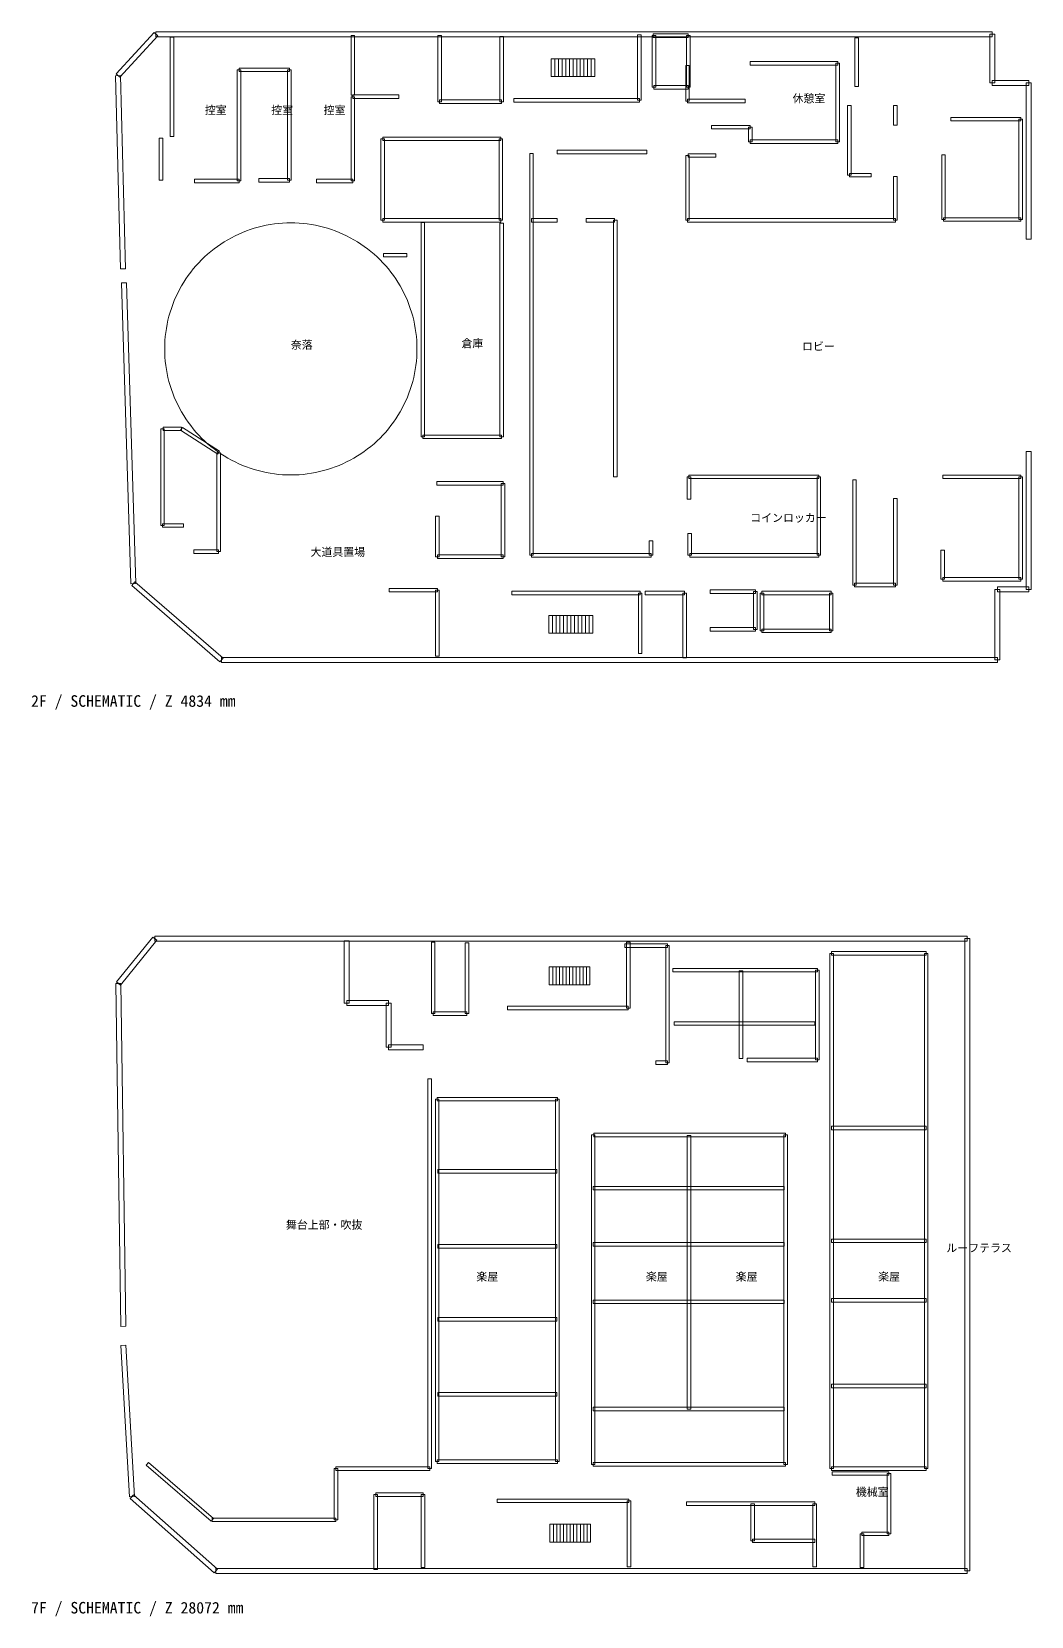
# Model space of a CAD drawing. Header units: millimetres. Extents: x -973 to 195309, y -53658 to 35796.
# Drawn here: x 69037 to 125224, y -53658 to 35472 of the extents above; entities that cross this region are included whole.
import ezdxf

# ---------------------------------------------------------------- set-up
doc = ezdxf.new("R2010")
doc.units = ezdxf.units.MM
for name, color, linetype, lineweight, true_color in [('ANNOTATION', 7, 'Continuous', 18, 0x50555f), ('F02_PIT', 7, 'Continuous', 18, 0x497a87), ('F02_ROOMS', 7, 'Continuous', 18, 0x50555f), ('F02_STAIRS', 7, 'Continuous', 18, 0x99a4b1), ('F02_WALLS', 7, 'Continuous', 18, 0xc4ccd5), ('F07_ROOMS', 7, 'Continuous', 18, 0x50555f), ('F07_STAIRS', 7, 'Continuous', 18, 0x99a4b1), ('F07_WALLS', 7, 'Continuous', 18, 0xc4ccd5)]:
    doc.layers.add(name, color=color, linetype=linetype, lineweight=lineweight, true_color=true_color)
doc.styles.add('JAPANESE', font='msgothic.ttc')

msp = doc.modelspace()

# ---------------------------------------------------------------- linework, layer by layer
at = {"layer": 'F02_PIT'}
msp.add_lwpolyline([(90694, 17631), (90690, 17399), (90679, 17167), (90660, 16936), (90633, 16705), (90599, 16476), (90558, 16247), (90509, 16021), (90452, 15795), (90389, 15572), (90318, 15351), (90239, 15133), (90154, 14917), (90062, 14704), (89963, 14494), (89857, 14288), (89744, 14085), (89625, 13886), (89499, 13691), (89367, 13500), (89229, 13314), (89084, 13132), (88934, 12955), (88778, 12783), (88617, 12617), (88450, 12455), (88278, 12299), (88101, 12149), (87920, 12005), (87733, 11867), (87542, 11735), (87347, 11609), (87148, 11490), (86945, 11377), (86739, 11271), (86529, 11172), (86316, 11079), (86101, 10994), (85882, 10916), (85661, 10845), (85438, 10781), (85213, 10725), (84986, 10676), (84758, 10634), (84528, 10600), (84298, 10574), (84067, 10555), (83835, 10543), (83603, 10540), (83371, 10543), (83139, 10555), (82908, 10574), (82677, 10600), (82448, 10634), (82219, 10676), (81993, 10725), (81767, 10781), (81544, 10845), (81323, 10916), (81105, 10994), (80889, 11079), (80676, 11172), (80466, 11271), (80260, 11377), (80057, 11490), (79858, 11609), (79663, 11735), (79472, 11867), (79286, 12005), (79104, 12149), (78927, 12299), (78755, 12455), (78589, 12617), (78427, 12783), (78271, 12955), (78121, 13132), (77977, 13314), (77839, 13500), (77707, 13691), (77581, 13886), (77462, 14085), (77349, 14288), (77243, 14494), (77144, 14704), (77051, 14917), (76966, 15133), (76888, 15351), (76817, 15572), (76753, 15795), (76697, 16021), (76648, 16247), (76606, 16476), (76572, 16705), (76546, 16936), (76527, 17167), (76515, 17399), (76512, 17631), (76515, 17863), (76527, 18095), (76546, 18326), (76572, 18556), (76606, 18786), (76648, 19014), (76697, 19241), (76753, 19466), (76817, 19689), (76888, 19910), (76966, 20129), (77051, 20344), (77144, 20557), (77243, 20767), (77349, 20974), (77462, 21176), (77581, 21375), (77707, 21570), (77839, 21761), (77977, 21948), (78121, 22129), (78271, 22306), (78427, 22478), (78589, 22645), (78755, 22806), (78927, 22962), (79104, 23112), (79286, 23257), (79472, 23395), (79663, 23527), (79858, 23653), (80057, 23772), (80260, 23885), (80466, 23991), (80676, 24090), (80889, 24182), (81105, 24267), (81323, 24346), (81544, 24417), (81767, 24480), (81993, 24537), (82219, 24586), (82448, 24627), (82677, 24661), (82908, 24688), (83139, 24707), (83371, 24718), (83603, 24722), (83835, 24718), (84067, 24707), (84298, 24688), (84528, 24661), (84758, 24627), (84986, 24586), (85213, 24537), (85438, 24480), (85661, 24417), (85882, 24346), (86101, 24267), (86316, 24182), (86529, 24090), (86739, 23991), (86945, 23885), (87148, 23772), (87347, 23653), (87542, 23527), (87733, 23395), (87920, 23257), (88101, 23112), (88278, 22962), (88450, 22806), (88617, 22645), (88778, 22478), (88934, 22306), (89084, 22129), (89229, 21948), (89367, 21761), (89499, 21570), (89625, 21375), (89744, 21176), (89857, 20974), (89963, 20767), (90062, 20557), (90154, 20344), (90239, 20129), (90318, 19910), (90389, 19689), (90452, 19466), (90509, 19241), (90558, 19014), (90599, 18786), (90633, 18556), (90660, 18326), (90679, 18095), (90690, 17863), (90694, 17631)], close=True, dxfattribs=at)
at = {"layer": 'F02_STAIRS'}
for points in [[(98236, 32951), (98441, 32951), (98441, 33951), (98236, 33951), (98236, 32951)], [(98441, 32951), (98646, 32951), (98646, 33951), (98441, 33951), (98441, 32951)], [(98646, 32951), (98851, 32951), (98851, 33951), (98646, 33951), (98646, 32951)], [(98851, 32951), (99056, 32951), (99056, 33951), (98851, 33951), (98851, 32951)], [(99056, 32951), (99261, 32951), (99261, 33951), (99056, 33951), (99056, 32951)], [(99261, 32951), (99466, 32951), (99466, 33951), (99261, 33951), (99261, 32951)], [(99466, 32951), (99670, 32951), (99670, 33951), (99466, 33951), (99466, 32951)], [(99670, 32951), (99875, 32951), (99875, 33951), (99670, 33951), (99670, 32951)], [(99875, 32951), (100080, 32951), (100080, 33951), (99875, 33951), (99875, 32951)], [(100080, 32951), (100285, 32951), (100285, 33951), (100080, 33951), (100080, 32951)], [(100285, 32951), (100490, 32951), (100490, 33951), (100285, 33951), (100285, 32951)], [(100490, 32951), (100695, 32951), (100695, 33951), (100490, 33951), (100490, 32951)], [(98113, 1637), (98318, 1637), (98318, 2637), (98113, 2637), (98113, 1637)], [(98318, 1637), (98523, 1637), (98523, 2637), (98318, 2637), (98318, 1637)], [(98523, 1637), (98728, 1637), (98728, 2637), (98523, 2637), (98523, 1637)], [(98728, 1637), (98933, 1637), (98933, 2637), (98728, 2637), (98728, 1637)], [(98933, 1637), (99138, 1637), (99138, 2637), (98933, 2637), (98933, 1637)], [(99138, 1637), (99343, 1637), (99343, 2637), (99138, 2637), (99138, 1637)], [(99343, 1637), (99548, 1637), (99548, 2637), (99343, 2637), (99343, 1637)], [(99548, 1637), (99752, 1637), (99752, 2637), (99548, 2637), (99548, 1637)], [(99752, 1637), (99957, 1637), (99957, 2637), (99752, 2637), (99752, 1637)], [(99957, 1637), (100162, 1637), (100162, 2637), (99957, 2637), (99957, 1637)], [(100162, 1637), (100367, 1637), (100367, 2637), (100162, 2637), (100162, 1637)], [(100367, 1637), (100572, 1637), (100572, 2637), (100367, 2637), (100367, 1637)]]:
    msp.add_lwpolyline(points, close=True, dxfattribs=at)
at = {"layer": 'F02_WALLS'}
for points in [[(73992, 32907), (76123, 35237), (75916, 35426), (73785, 33096), (73992, 32907)], [(76020, 35192), (123034, 35192), (123034, 35472), (76020, 35472), (76020, 35192)], [(76822, 35168), (76822, 29568), (77022, 29568), (77022, 35168), (76822, 35168)], [(86987, 35250), (86987, 31898), (87187, 31898), (87187, 35250), (86987, 35250)], [(91865, 35250), (91865, 31530), (92065, 31530), (92065, 35250), (91865, 35250)], [(95549, 31530), (95549, 35209), (95349, 35209), (95349, 31530), (95549, 31530)], [(103296, 31612), (103296, 35291), (103096, 35291), (103096, 31612), (103296, 31612)], [(104115, 32348), (104115, 35250), (103915, 35250), (103915, 32348), (104115, 32348)], [(103974, 35150), (105942, 35150), (105942, 35350), (103974, 35350), (103974, 35150)], [(105842, 35250), (105842, 32348), (106042, 32348), (106042, 35250), (105842, 35250)], [(115310, 35127), (115310, 32389), (115510, 32389), (115510, 35127), (115310, 35127)], [(122894, 35332), (122894, 32593), (123174, 32593), (123174, 35332), (122894, 35332)], [(74315, 22131), (74028, 33005), (73748, 32998), (74035, 22124), (74315, 22131)], [(80793, 27074), (80793, 33329), (80593, 33329), (80593, 27074), (80793, 27074)], [(80693, 33229), (83521, 33229), (83521, 33429), (80693, 33429), (80693, 33229)], [(83421, 33329), (83421, 27115), (83621, 27115), (83621, 33329), (83421, 33329)], [(105801, 33574), (105801, 31571), (106001, 31571), (106001, 33574), (105801, 33574)], [(109426, 33597), (114345, 33597), (114345, 33797), (109426, 33797), (109426, 33597)], [(114245, 33697), (114245, 29282), (114445, 29282), (114445, 33697), (114245, 33697)], [(105942, 32448), (104015, 32448), (104015, 32248), (105942, 32248), (105942, 32448)], [(123034, 32453), (125084, 32453), (125084, 32733), (123034, 32733), (123034, 32453)], [(124944, 32593), (124944, 23804), (125224, 23804), (125224, 32593), (124944, 32593)], [(87187, 27074), (87187, 31816), (86987, 31816), (86987, 27074), (87187, 27074)], [(87087, 31716), (89669, 31716), (89669, 31916), (87087, 31916), (87087, 31716)], [(91965, 31430), (95449, 31430), (95449, 31630), (91965, 31630), (91965, 31430)], [(96145, 31512), (103196, 31512), (103196, 31712), (96145, 31712), (96145, 31512)], [(105901, 31471), (109139, 31471), (109139, 31671), (105901, 31671), (105901, 31471)], [(114900, 31326), (114900, 27401), (115100, 27401), (115100, 31326), (114900, 31326)], [(117683, 30222), (117683, 31326), (117483, 31326), (117483, 30222), (117683, 30222)], [(124633, 30649), (120698, 30649), (120698, 30449), (124633, 30449), (124633, 30649)], [(124733, 24907), (124733, 30549), (124533, 30549), (124533, 24907), (124733, 24907)], [(76207, 29486), (76207, 27115), (76407, 27115), (76407, 29486), (76207, 29486)], [(88867, 24867), (88867, 29445), (88667, 29445), (88667, 24867), (88867, 24867)], [(88767, 29345), (95408, 29345), (95408, 29545), (88767, 29545), (88767, 29345)], [(95308, 29445), (95308, 24867), (95508, 24867), (95508, 29445), (95308, 29445)], [(109426, 30199), (107253, 30199), (107253, 29999), (109426, 29999), (109426, 30199)], [(109526, 29282), (109526, 30099), (109326, 30099), (109326, 29282), (109526, 29282)], [(97029, 28628), (97029, 6021), (97229, 6021), (97229, 28628), (97029, 28628)], [(98564, 28609), (103605, 28609), (103605, 28809), (98564, 28809), (98564, 28609)], [(105942, 28405), (107499, 28405), (107499, 28605), (105942, 28605), (105942, 28405)], [(114345, 29382), (109426, 29382), (109426, 29182), (114345, 29182), (114345, 29382)], [(120188, 28546), (120188, 24907), (120388, 24907), (120388, 28546), (120188, 28546)], [(105801, 28505), (105801, 24867), (106001, 24867), (106001, 28505), (105801, 28505)], [(78192, 26974), (80693, 26974), (80693, 27174), (78192, 27174), (78192, 26974)], [(83521, 27215), (81799, 27215), (81799, 27015), (83521, 27015), (83521, 27215)], [(85037, 26974), (87087, 26974), (87087, 27174), (85037, 27174), (85037, 26974)], [(115000, 27301), (116230, 27301), (116230, 27501), (115000, 27501), (115000, 27301)], [(117683, 24867), (117683, 27319), (117483, 27319), (117483, 24867), (117683, 24867)], [(95408, 24967), (88767, 24967), (88767, 24767), (95408, 24767), (95408, 24967)], [(97129, 24767), (98564, 24767), (98564, 24967), (97129, 24967), (97129, 24767)], [(100203, 24767), (101802, 24767), (101802, 24967), (100203, 24967), (100203, 24767)], [(105901, 24767), (117583, 24767), (117583, 24967), (105901, 24967), (105901, 24767)], [(120288, 24807), (124633, 24807), (124633, 25007), (120288, 25007), (120288, 24807)], [(90922, 24744), (90922, 12684), (91122, 12684), (91122, 24744), (90922, 24744)], [(95549, 12684), (95549, 24703), (95349, 24703), (95349, 12684), (95549, 12684)], [(101743, 24867), (101743, 10436), (101943, 10436), (101943, 24867), (101743, 24867)], [(90120, 23004), (88808, 23004), (88808, 22804), (90120, 22804), (90120, 23004)], [(74889, 4431), (74356, 21355), (74076, 21346), (74609, 4422), (74889, 4431)], [(76289, 13134), (76289, 7697), (76489, 7697), (76489, 13134), (76289, 13134)], [(76430, 13034), (77454, 13034), (77454, 13234), (76430, 13234), (76430, 13034)], [(77400, 13050), (79491, 11701), (79599, 11869), (77509, 13218), (77400, 13050)], [(91022, 12584), (95449, 12584), (95449, 12784), (91022, 12784), (91022, 12584)], [(79445, 11785), (79445, 6225), (79645, 6225), (79645, 11785), (79445, 11785)], [(124944, 11867), (124944, 4099), (125224, 4099), (125224, 11867), (124944, 11867)], [(91801, 9968), (95531, 9968), (95531, 10168), (91801, 10168), (91801, 9968)], [(95431, 10068), (95431, 5939), (95631, 5939), (95631, 10068), (95431, 10068)], [(106083, 9169), (106083, 10436), (105883, 10436), (105883, 9169), (106083, 9169)], [(105983, 10336), (113279, 10336), (113279, 10536), (105983, 10536), (105983, 10336)], [(113179, 10436), (113179, 6021), (113379, 6021), (113379, 10436), (113179, 10436)], [(115187, 10272), (115187, 4345), (115387, 4345), (115387, 10272), (115187, 10272)], [(120247, 10336), (124633, 10336), (124633, 10536), (120247, 10536), (120247, 10336)], [(124533, 10436), (124533, 4672), (124733, 4672), (124733, 10436), (124533, 10436)], [(117683, 4345), (117683, 9209), (117483, 9209), (117483, 4345), (117683, 4345)], [(91942, 5939), (91942, 8228), (91742, 8228), (91742, 5939), (91942, 5939)], [(76389, 7597), (77577, 7597), (77577, 7797), (76389, 7797), (76389, 7597)], [(106124, 6021), (106124, 7247), (105924, 7247), (105924, 6021), (106124, 6021)], [(79545, 6325), (78151, 6325), (78151, 6125), (79545, 6125), (79545, 6325)], [(103951, 6021), (103951, 6838), (103751, 6838), (103751, 6021), (103951, 6021)], [(120347, 4672), (120347, 6307), (120147, 6307), (120147, 4672), (120347, 4672)], [(95531, 6039), (91842, 6039), (91842, 5839), (95531, 5839), (95531, 6039)], [(97129, 5921), (103851, 5921), (103851, 6121), (97129, 6121), (97129, 5921)], [(113279, 6121), (106024, 6121), (106024, 5921), (113279, 5921), (113279, 6121)], [(79800, 240), (74841, 4532), (74657, 4321), (79617, 28), (79800, 240)], [(124633, 4772), (120247, 4772), (120247, 4572), (124633, 4572), (124633, 4772)], [(89136, 3959), (91842, 3959), (91842, 4159), (89136, 4159), (89136, 3959)], [(91742, 4059), (91742, 338), (91942, 338), (91942, 4059), (91742, 4059)], [(96022, 3795), (103237, 3795), (103237, 3995), (96022, 3995), (96022, 3795)], [(103137, 3895), (103137, 502), (103337, 502), (103337, 3895), (103137, 3895)], [(103523, 3795), (105737, 3795), (105737, 3995), (103523, 3995), (103523, 3795)], [(105637, 3895), (105637, 257), (105837, 257), (105837, 3895), (105637, 3895)], [(107171, 3877), (109713, 3877), (109713, 4077), (107171, 4077), (107171, 3877)], [(109613, 3977), (109613, 1851), (109813, 1851), (109813, 3977), (109613, 3977)], [(110182, 1769), (110182, 3895), (109982, 3895), (109982, 1769), (110182, 1769)], [(110082, 3795), (113976, 3795), (113976, 3995), (110082, 3995), (110082, 3795)], [(113876, 3895), (113876, 1769), (114076, 1769), (114076, 3895), (113876, 3895)], [(115287, 4245), (117583, 4245), (117583, 4445), (115287, 4445), (115287, 4245)], [(123181, 4099), (123181, 134), (123461, 134), (123461, 4099), (123181, 4099)], [(125084, 4239), (123321, 4239), (123321, 3959), (125084, 3959), (125084, 4239)], [(109713, 1951), (107171, 1951), (107171, 1751), (109713, 1751), (109713, 1951)], [(113976, 1869), (110082, 1869), (110082, 1669), (113976, 1669), (113976, 1869)], [(123321, 274), (79709, 274), (79709, -6), (123321, -6), (123321, 274)]]:
    msp.add_lwpolyline(points, close=True, dxfattribs=at)
at = {"layer": 'F07_STAIRS'}
for points in [[(98131, -18132), (98321, -18132), (98321, -17132), (98131, -17132), (98131, -18132)], [(98321, -18132), (98511, -18132), (98511, -17132), (98321, -17132), (98321, -18132)], [(98511, -18132), (98700, -18132), (98700, -17132), (98511, -17132), (98511, -18132)], [(98700, -18132), (98890, -18132), (98890, -17132), (98700, -17132), (98700, -18132)], [(98890, -18132), (99080, -18132), (99080, -17132), (98890, -17132), (98890, -18132)], [(99080, -18132), (99270, -18132), (99270, -17132), (99080, -17132), (99080, -18132)], [(99270, -18132), (99459, -18132), (99459, -17132), (99270, -17132), (99270, -18132)], [(99459, -18132), (99649, -18132), (99649, -17132), (99459, -17132), (99459, -18132)], [(99649, -18132), (99839, -18132), (99839, -17132), (99649, -17132), (99649, -18132)], [(99839, -18132), (100029, -18132), (100029, -17132), (99839, -17132), (99839, -18132)], [(100029, -18132), (100219, -18132), (100219, -17132), (100029, -17132), (100029, -18132)], [(100219, -18132), (100408, -18132), (100408, -17132), (100219, -17132), (100219, -18132)], [(98169, -49480), (98359, -49480), (98359, -48480), (98169, -48480), (98169, -49480)], [(98359, -49480), (98548, -49480), (98548, -48480), (98359, -48480), (98359, -49480)], [(98548, -49480), (98738, -49480), (98738, -48480), (98548, -48480), (98548, -49480)], [(98738, -49480), (98928, -49480), (98928, -48480), (98738, -48480), (98738, -49480)], [(98928, -49480), (99118, -49480), (99118, -48480), (98928, -48480), (98928, -49480)], [(99118, -49480), (99308, -49480), (99308, -48480), (99118, -48480), (99118, -49480)], [(99308, -49480), (99497, -49480), (99497, -48480), (99308, -48480), (99308, -49480)], [(99497, -49480), (99687, -49480), (99687, -48480), (99497, -48480), (99497, -49480)], [(99687, -49480), (99877, -49480), (99877, -48480), (99687, -48480), (99687, -49480)], [(99877, -49480), (100067, -49480), (100067, -48480), (99877, -48480), (99877, -49480)], [(100067, -49480), (100257, -49480), (100257, -48480), (100067, -48480), (100067, -49480)], [(100257, -49480), (100446, -49480), (100446, -48480), (100257, -48480), (100257, -49480)]]:
    msp.add_lwpolyline(points, close=True, dxfattribs=at)
at = {"layer": 'F07_WALLS'}
for points in [[(74022, -18154), (76072, -15630), (75854, -15454), (73805, -17977), (74022, -18154)], [(75963, -15682), (121627, -15682), (121627, -15402), (75963, -15402), (75963, -15682)], [(86603, -15660), (86603, -19170), (86883, -19170), (86883, -15660), (86603, -15660)], [(91502, -15739), (91502, -19761), (91702, -19761), (91702, -15739), (91502, -15739)], [(93600, -19761), (93600, -15779), (93400, -15779), (93400, -19761), (93600, -19761)], [(102382, -16036), (104774, -16036), (104774, -15836), (102382, -15836), (102382, -16036)], [(102672, -19446), (102672, -15739), (102472, -15739), (102472, -19446), (102672, -19446)], [(104674, -15936), (104674, -22521), (104874, -22521), (104874, -15936), (104674, -15936)], [(121487, -15542), (121487, -51109), (121767, -51109), (121767, -15542), (121487, -15542)], [(114098, -45352), (114098, -16370), (113898, -16370), (113898, -45352), (114098, -45352)], [(113998, -16470), (119312, -16470), (119312, -16270), (113998, -16270), (113998, -16470)], [(119212, -16370), (119212, -45352), (119412, -45352), (119412, -16370), (119212, -16370)], [(105077, -17416), (113201, -17416), (113201, -17216), (105077, -17216), (105077, -17416)], [(108811, -17356), (108811, -22285), (109011, -22285), (109011, -17356), (108811, -17356)], [(113101, -17316), (113101, -22364), (113301, -22364), (113301, -17316), (113101, -17316)], [(74319, -37345), (74053, -18064), (73773, -18067), (74039, -37349), (74319, -37345)], [(86743, -19310), (89097, -19310), (89097, -19030), (86743, -19030), (86743, -19310)], [(88957, -19170), (88957, -21654), (89237, -21654), (89237, -19170), (88957, -19170)], [(95777, -19546), (102572, -19546), (102572, -19346), (95777, -19346), (95777, -19546)], [(91602, -19861), (93500, -19861), (93500, -19661), (91602, -19661), (91602, -19861)], [(105153, -20413), (113049, -20413), (113049, -20213), (105153, -20213), (105153, -20413)], [(89097, -21794), (91033, -21794), (91033, -21514), (89097, -21514), (89097, -21794)], [(113201, -22264), (109253, -22264), (109253, -22464), (113201, -22464), (113201, -22264)], [(104774, -22421), (104128, -22421), (104128, -22621), (104774, -22621), (104774, -22421)], [(91312, -23428), (91312, -45352), (91512, -45352), (91512, -23428), (91312, -23428)], [(91930, -44958), (91930, -24572), (91730, -24572), (91730, -44958), (91930, -44958)], [(91830, -24672), (98586, -24672), (98586, -24472), (91830, -24472), (91830, -24672)], [(98486, -24572), (98486, -44958), (98686, -44958), (98686, -24572), (98486, -24572)], [(100698, -45115), (100698, -26583), (100498, -26583), (100498, -45115), (100698, -45115)], [(100636, -26683), (111417, -26683), (111417, -26483), (100636, -26483), (100636, -26683)], [(105888, -26622), (105888, -42000), (106088, -42000), (106088, -26622), (105888, -26622)], [(111317, -26583), (111317, -45115), (111517, -45115), (111517, -26583), (111317, -26583)], [(113998, -26288), (119312, -26288), (119312, -26088), (113998, -26088), (113998, -26288)], [(91868, -28733), (98548, -28733), (98548, -28533), (91868, -28533), (91868, -28733)], [(100598, -29679), (111341, -29679), (111341, -29479), (100598, -29479), (100598, -29679)], [(91868, -32952), (98548, -32952), (98548, -32752), (91868, -32752), (91868, -32952)], [(100598, -32834), (111341, -32834), (111341, -32634), (100598, -32634), (100598, -32834)], [(113998, -32637), (119312, -32637), (119312, -32437), (113998, -32437), (113998, -32637)], [(100598, -36067), (111341, -36067), (111341, -35867), (100598, -35867), (100598, -36067)], [(113998, -35988), (119312, -35988), (119312, -35788), (113998, -35788), (113998, -35988)], [(91868, -37053), (98548, -37053), (98548, -36853), (91868, -36853), (91868, -37053)], [(74812, -46921), (74319, -38404), (74039, -38420), (74533, -46937), (74812, -46921)], [(113998, -40799), (119312, -40799), (119312, -40599), (113998, -40599), (113998, -40799)], [(91868, -41272), (98548, -41272), (98548, -41072), (91868, -41072), (91868, -41272)], [(100598, -42100), (111341, -42100), (111341, -41900), (100598, -41900), (100598, -42100)], [(79255, -48155), (75611, -45000), (75480, -45152), (79124, -48306), (79255, -48155)], [(86036, -45352), (86036, -48230), (86236, -48230), (86236, -45352), (86036, -45352)], [(91412, -45252), (86136, -45252), (86136, -45452), (91412, -45452), (91412, -45252)], [(98586, -44858), (91830, -44858), (91830, -45058), (98586, -45058), (98586, -44858)], [(111417, -45015), (100598, -45015), (100598, -45215), (111417, -45215), (111417, -45015)], [(119312, -45252), (113998, -45252), (113998, -45452), (119312, -45452), (119312, -45252)], [(114036, -45728), (117224, -45728), (117224, -45528), (114036, -45528), (114036, -45728)], [(117124, -45628), (117124, -49019), (117324, -49019), (117324, -45628), (117124, -45628)], [(79472, -51004), (74765, -46825), (74579, -47034), (79286, -51214), (79472, -51004)], [(88476, -51030), (88476, -46811), (88276, -46811), (88276, -51030), (88476, -51030)], [(88376, -46911), (91033, -46911), (91033, -46711), (88376, -46711), (88376, -46911)], [(90933, -46811), (90933, -50912), (91133, -50912), (91133, -46811), (90933, -46811)], [(95208, -47266), (102610, -47266), (102610, -47066), (95208, -47066), (95208, -47266)], [(102510, -47166), (102510, -50872), (102710, -50872), (102710, -47166), (102510, -47166)], [(105837, -47424), (113049, -47424), (113049, -47224), (105837, -47224), (105837, -47424)], [(109457, -47324), (109457, -49413), (109657, -49413), (109657, -47324), (109457, -47324)], [(112949, -47324), (112949, -50872), (113149, -50872), (113149, -47324), (112949, -47324)], [(86136, -48130), (79189, -48130), (79189, -48330), (86136, -48330), (86136, -48130)], [(115606, -49019), (115606, -50912), (115806, -50912), (115806, -49019), (115606, -49019)], [(117224, -48919), (115706, -48919), (115706, -49119), (117224, -49119), (117224, -48919)], [(109557, -49513), (113049, -49513), (113049, -49313), (109557, -49313), (109557, -49513)], [(121627, -50969), (79379, -50969), (79379, -51249), (121627, -51249), (121627, -50969)]]:
    msp.add_lwpolyline(points, close=True, dxfattribs=at)

# ---------------------------------------------------------------- texts
at = {"layer": 'ANNOTATION', "style": 'JAPANESE'}
for s, p in [('2F / SCHEMATIC / Z 4834 mm', (69000, -2500)), ('7F / SCHEMATIC / Z 28072 mm', (69000, -53500))]:
    msp.add_text(s, height=650, dxfattribs=at).set_placement(p)
at = {"layer": 'F02_ROOMS', "style": 'JAPANESE'}
for s, p in [('控室', (78766, 30835)), ('控室', (82496, 30835)), ('控室', (85447, 30835)), ('休憩室', (111803, 31489)), ('奈落', (83603, 17631)), ('倉庫', (93194, 17713)), ('ロビー', (112336, 17549)), ('コインロッカー', (109426, 7901)), ('大道具置場', (84709, 5980))]:
    msp.add_text(s, height=450, dxfattribs=at).set_placement(p)
at = {"layer": 'F07_ROOMS', "style": 'JAPANESE'}
for s, p in [('舞台上部・吹抜', (83327, -31866)), ('ルーフテラス', (120451, -33168)), ('楽屋', (94031, -34784)), ('楽屋', (103559, -34784)), ('楽屋', (108608, -34784)), ('楽屋', (116617, -34784)), ('機械室', (115364, -46890))]:
    msp.add_text(s, height=450, dxfattribs=at).set_placement(p)

doc.saveas('drawing.dxf')
